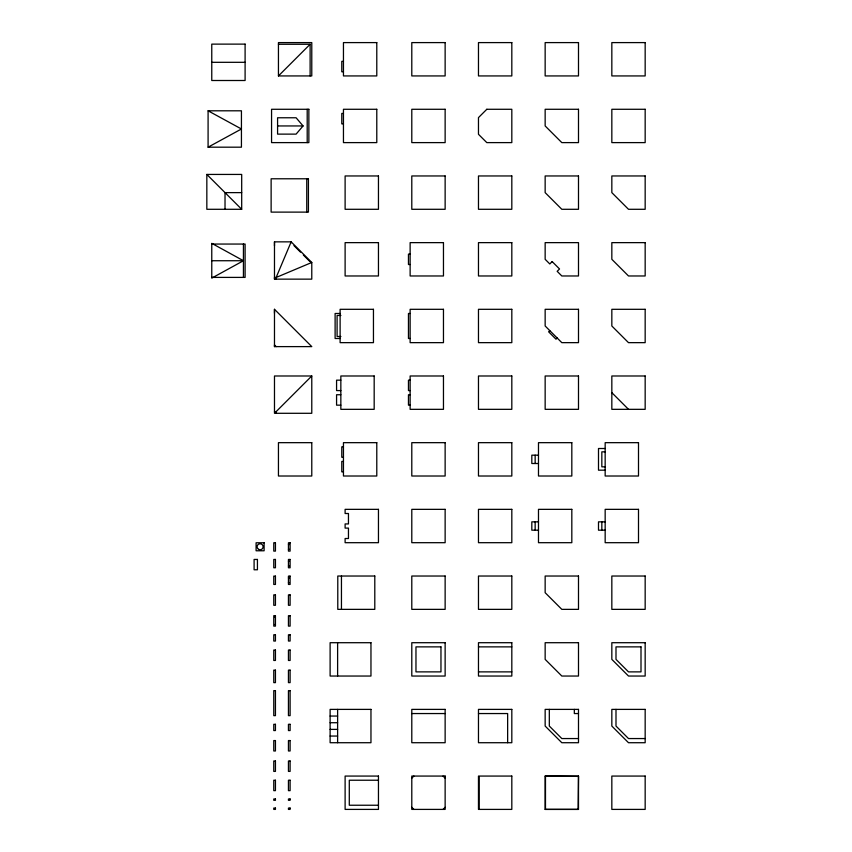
<?xml version="1.0" encoding="UTF-8"?>
<svg xmlns="http://www.w3.org/2000/svg" width="852" height="852" viewBox="0 0 852 852"><rect width="100%" height="100%" fill="white"/><g stroke="black" fill="none" stroke-linecap="round" stroke-linejoin="round"><path stroke-width="1.28" d="M274.482 346.615L274.482 309.308L311.779 346.615L274.482 346.615L274.482 344.943L276.144 346.615M274.482 279.147L274.482 241.851L291.15 241.851L311.779 262.48L311.779 279.147L274.482 279.147L274.482 277.475L276.144 277.475L311.779 262.48L310.842 262.48M303.067 125.947L296.102 134.126L277.582 134.126L277.582 117.768L296.102 117.768L303.067 125.947L277.582 125.947M278.444 75.934L278.444 42.6L311.779 42.6L311.779 75.934L278.444 75.934L310.117 44.272L278.444 44.272M276.144 413.295L276.144 411.623L311.779 375.988L274.482 375.988L274.482 413.295L311.779 413.295L311.779 375.988M549.806 330.629L548.624 331.811L555.994 339.181L557.176 337.999M411.793 778.142L413.88 776.066M443.051 809.4L445.138 807.313M545.152 809.4L578.497 809.4L578.497 776.066L545.152 776.066L545.152 809.4L578.497 809.4M578.157 809.07L578.497 776.066M243.438 260.733L211.765 278.114L211.765 243.352L243.438 260.733L211.765 260.733M208.09 147.183L241.435 128.993L208.09 110.803L208.09 147.183L241.435 147.183L241.435 110.803L208.09 110.803M343.452 61.355L341.78 61.355L341.78 71.77L343.452 71.77M211.765 62.313L245.099 62.313M343.452 113.444L341.78 113.444L341.78 123.859L343.452 123.859M206.834 174.436L241.691 174.436L241.691 209.294L206.834 209.294L206.834 174.436L241.691 209.294M241.691 192.627L225.024 192.627L225.024 209.294M211.765 244.055L245.099 244.055L245.099 277.401L211.765 277.401M410.132 254.098L408.459 254.098L408.459 264.514L410.132 264.514M340.118 313.483L335.113 313.483L335.113 338.489L340.118 338.489M410.132 313.483L408.459 313.483L408.459 338.489L410.132 338.489M340.906 315.453L337.094 315.453L337.094 336.508L340.906 336.508M340.843 380.162L336.572 380.162L336.572 390.578L340.843 390.578M410.132 380.162L408.459 380.162L408.459 390.578L410.132 390.578M340.843 394.742L336.572 394.742L336.572 405.158L340.843 405.158M410.132 394.742L408.459 394.742L408.459 405.158L410.132 405.158M274.482 411.623L276.144 411.623M343.452 446.842L341.78 446.842L341.78 457.258L343.452 457.258M605.165 448.503L598.498 448.503L598.498 470.176L605.165 470.176M605.165 451.837L601.832 451.837L601.832 466.843L605.165 466.843M538.485 455.17L531.818 455.17L531.818 463.509L538.485 463.509M343.452 461.422L341.78 461.422L341.78 471.838L343.452 471.838M538.485 521.85L531.818 521.85L531.818 530.189L538.485 530.189M605.165 521.85L598.498 521.85L598.498 530.189L605.165 530.189M288.445 544.577L289.275 544.577M288.445 549.295L289.275 549.295M288.445 561.244L289.275 561.244M288.445 565.962L289.275 565.962M288.445 577.922L289.275 577.922M288.445 582.64L289.275 582.64M274.61 617.295L275.441 617.295M274.61 624.527L275.441 624.527M478.473 646.87L511.818 646.87M478.473 671.877L511.818 671.877M411.793 713.55L445.138 713.55M478.473 713.55L507.643 713.55L507.643 742.72M578.497 713.55L574.323 713.55L574.323 709.386M330.118 716.053L337.616 716.053M330.118 722.72L337.616 722.72M330.118 729.387L337.616 729.387M330.118 736.053L337.616 736.053M578.497 738.556L561.819 738.556L549.316 726.053L549.316 709.386M645.166 738.556L628.499 738.556L615.996 726.053L615.996 709.386M545.152 776.066L578.157 776.396M378.458 780.23L349.288 780.23L349.288 805.236L378.458 805.236M611.832 392.665L628.499 409.333M293.961 245.6L300.522 252.16M303.333 254.972L309.904 261.543M443.051 776.066L445.138 778.142M411.793 807.313L413.88 809.4M601.832 521.85L601.832 530.189M545.482 776.396L545.482 809.07M535.152 455.17L535.152 463.509M535.152 521.85L535.152 530.189M479.143 776.726L479.143 808.729M341.45 576.027L341.45 609.361M337.616 642.706L337.616 676.041M337.616 709.386L337.616 742.72M310.117 44.272L310.117 75.934M307.199 109.28L307.199 142.614M306.752 178.782L306.752 212.116M291.15 242.788L291.15 241.851L276.144 277.475L276.144 279.147M274.482 241.851L274.482 245.802M274.482 309.308L274.482 313.27M243.438 244.055L243.438 277.401M486.812 109.28L478.473 117.608L478.473 134.286L486.812 142.614L511.818 142.614L511.818 109.28L486.812 109.28M552.16 261.596L549.806 263.96L545.152 259.306L545.152 242.639L578.497 242.639L578.497 275.973L561.819 275.973L557.176 271.319L559.53 268.966L552.16 261.596M376.786 42.6L343.452 42.6L343.452 75.934L376.786 75.934L376.786 42.6M445.138 42.6L411.793 42.6L411.793 75.934L445.138 75.934L445.138 42.6M511.818 42.6L478.473 42.6L478.473 75.934L511.818 75.934L511.818 42.6M578.497 42.6L545.152 42.6L545.152 75.934L578.497 75.934L578.497 42.6M645.166 42.6L611.832 42.6L611.832 75.934L645.166 75.934L645.166 42.6M245.099 44.123L211.765 44.123L211.765 80.503L245.099 80.503L245.099 44.123M308.861 109.28L271.564 109.28L271.564 142.614L308.861 142.614L308.861 109.28M376.786 109.28L343.452 109.28L343.452 142.614L376.786 142.614L376.786 109.28M445.138 109.28L411.793 109.28L411.793 142.614L445.138 142.614L445.138 109.28M578.497 109.28L545.152 109.28L545.152 125.947L561.819 142.614L578.497 142.614L578.497 109.28M645.166 109.28L611.832 109.28L611.832 142.614L645.166 142.614L645.166 109.28M378.458 175.959L345.113 175.959L345.113 209.294L378.458 209.294L378.458 175.959M445.138 175.959L411.793 175.959L411.793 209.294L445.138 209.294L445.138 175.959M511.818 175.959L478.473 175.959L478.473 209.294L511.818 209.294L511.818 175.959M578.497 175.959L545.152 175.959L545.152 192.627L561.819 209.294L578.497 209.294L578.497 175.959M645.166 175.959L611.832 175.959L611.832 192.627L628.499 209.294L645.166 209.294L645.166 175.959M308.424 178.782L271.128 178.782L271.128 212.116L308.424 212.116L308.424 178.782M378.458 242.639L345.113 242.639L345.113 275.973L378.458 275.973L378.458 242.639M443.466 242.639L410.132 242.639L410.132 275.973L443.466 275.973L443.466 242.639M511.818 242.639L478.473 242.639L478.473 275.973L511.818 275.973L511.818 242.639M645.166 242.639L611.832 242.639L611.832 259.306L628.499 275.973L645.166 275.973L645.166 242.639M373.453 309.308L340.118 309.308L340.118 342.653L373.453 342.653L373.453 309.308M443.466 309.308L410.132 309.308L410.132 342.653L443.466 342.653L443.466 309.308M511.818 309.308L478.473 309.308L478.473 342.653L511.818 342.653L511.818 309.308M578.497 309.308L545.152 309.308L545.152 325.986L561.819 342.653L578.497 342.653L578.497 309.308M645.166 309.308L611.832 309.308L611.832 325.986L628.499 342.653L645.166 342.653L645.166 309.308M374.177 375.988L340.843 375.988L340.843 409.333L374.177 409.333L374.177 375.988M443.466 375.988L410.132 375.988L410.132 409.333L443.466 409.333L443.466 375.988M511.818 375.988L478.473 375.988L478.473 409.333L511.818 409.333L511.818 375.988M578.497 375.988L545.152 375.988L545.152 409.333L578.497 409.333L578.497 375.988M645.166 375.988L611.832 375.988L611.832 409.333L645.166 409.333L645.166 375.988M311.779 442.667L278.444 442.667L278.444 476.012L311.779 476.012L311.779 442.667M376.786 442.667L343.452 442.667L343.452 476.012L376.786 476.012L376.786 442.667M445.138 442.667L411.793 442.667L411.793 476.012L445.138 476.012L445.138 442.667M511.818 442.667L478.473 442.667L478.473 476.012L511.818 476.012L511.818 442.667M571.82 442.667L538.485 442.667L538.485 476.012L571.82 476.012L571.82 442.667M638.499 442.667L605.165 442.667L605.165 476.012L638.499 476.012L638.499 442.667M378.458 509.347L345.113 509.347L345.113 513.511L348.457 513.511L348.457 523.937L345.113 523.937L345.113 528.102L348.457 528.102L348.457 538.517L345.113 538.517L345.113 542.692L378.458 542.692L378.458 509.347M445.138 509.347L411.793 509.347L411.793 542.692L445.138 542.692L445.138 509.347M511.818 509.347L478.473 509.347L478.473 542.692L511.818 542.692L511.818 509.347M571.82 509.347L538.485 509.347L538.485 542.692L571.82 542.692L571.82 509.347M638.499 509.347L605.165 509.347L605.165 542.692L638.499 542.692L638.499 509.347M264.109 542.767L256.101 542.767L256.101 550.775L264.109 550.775L264.109 542.767M275.441 542.767L273.769 542.767L273.769 551.106L275.441 551.106L275.441 542.767M290.106 542.767L288.445 542.767L288.445 551.106L290.106 551.106L290.106 542.767M257.432 559.444L254.098 559.444L254.098 569.775L257.432 569.775L257.432 559.444M275.441 559.444L273.769 559.444L273.769 567.773L275.441 567.773L275.441 559.444M290.106 559.444L288.445 559.444L288.445 567.773L290.106 567.773L290.106 559.444M374.795 576.027L337.786 576.027L337.786 609.361L374.795 609.361L374.795 576.027M445.138 576.027L411.793 576.027L411.793 609.361L445.138 609.361L445.138 576.027M511.818 576.027L478.473 576.027L478.473 609.361L511.818 609.361L511.818 576.027M578.497 576.027L545.152 576.027L545.152 592.694L561.819 609.361L578.497 609.361L578.497 576.027M645.166 576.027L611.832 576.027L611.832 609.361L645.166 609.361L645.166 576.027M275.441 576.112L273.769 576.112L273.769 584.44L275.441 584.44L275.441 576.112M290.106 576.112L288.445 576.112L288.445 584.44L290.106 584.44L290.106 576.112M275.441 594.866L273.769 594.866L273.769 605.282L275.441 605.282L275.441 594.866M290.106 594.866L288.445 594.866L288.445 605.282L290.106 605.282L290.106 594.866M275.441 615.698L273.769 615.698L273.769 626.113L275.441 626.113L275.441 615.698M290.106 615.698L288.445 615.698L288.445 626.113L290.106 626.113L290.106 615.698M275.441 634.783L273.769 634.783L273.769 641.034L275.441 641.034L275.441 634.783M290.106 634.783L288.445 634.783L288.445 641.034L290.106 641.034L290.106 634.783M370.961 642.706L330.118 642.706L330.118 676.041L370.961 676.041L370.961 642.706M445.138 642.706L411.793 642.706L411.793 676.041L445.138 676.041L445.138 642.706M511.818 642.706L478.473 642.706L478.473 676.041L511.818 676.041L511.818 642.706M578.497 642.706L545.152 642.706L545.152 659.373L561.819 676.041L578.497 676.041L578.497 642.706M645.166 642.706L611.832 642.706L611.832 659.373L628.499 676.041L645.166 676.041L645.166 642.706M440.963 646.87L415.968 646.87L415.968 671.877L440.963 671.877L440.963 646.87M641.002 646.87L615.996 646.87L615.996 659.373L628.499 671.877L641.002 671.877L641.002 646.87M275.441 650.044L273.769 650.044L273.769 660.46L275.441 660.46L275.441 650.044M290.106 650.044L288.445 650.044L288.445 660.46L290.106 660.46L290.106 650.044M275.441 670.13L273.769 670.13L273.769 682.633L275.441 682.633L275.441 670.13M290.106 670.13L288.445 670.13L288.445 682.633L290.106 682.633L290.106 670.13M275.441 690.631L273.769 690.631L273.769 715.637L275.441 715.637L275.441 690.631M290.106 690.631L288.445 690.631L288.445 715.637L290.106 715.637L290.106 690.631M370.961 709.386L330.118 709.386L330.118 742.72L370.961 742.72L370.961 709.386M445.138 709.386L411.793 709.386L411.793 742.72L445.138 742.72L445.138 709.386M511.818 709.386L478.473 709.386L478.473 742.72L511.818 742.72L511.818 709.386M578.497 709.386L545.152 709.386L545.152 726.053L561.819 742.72L578.497 742.72L578.497 709.386M645.166 709.386L611.832 709.386L611.832 726.053L628.499 742.72L645.166 742.72L645.166 709.386M275.441 724.307L273.769 724.307L273.769 730.558L275.441 730.558L275.441 724.307M290.106 724.307L288.445 724.307L288.445 730.558L290.106 730.558L290.106 724.307M275.441 740.558L273.769 740.558L273.769 750.974L275.441 750.974L275.441 740.558M290.106 740.558L288.445 740.558L288.445 750.974L290.106 750.974L290.106 740.558M275.441 760.974L273.769 760.974L273.769 771.39L275.441 771.39L275.441 760.974M290.106 760.974L288.445 760.974L288.445 771.39L290.106 771.39L290.106 760.974M378.458 776.066L345.113 776.066L345.113 809.4L378.458 809.4L378.458 776.066M445.138 776.066L411.793 776.066L411.793 809.4L445.138 809.4L445.138 776.066M511.818 776.066L478.473 776.066L478.473 809.4L511.818 809.4L511.818 776.066M645.166 776.066L611.832 776.066L611.832 809.4L645.166 809.4L645.166 776.066M275.441 780.23L273.769 780.23L273.769 790.645L275.441 790.645L275.441 780.23M290.106 780.23L288.445 780.23L288.445 790.645L290.106 790.645L290.106 780.23M275.441 798.984L273.769 798.984L273.769 800.305L275.441 800.305L275.441 798.984M290.106 798.984L288.445 798.984L288.445 800.305L290.106 800.305L290.106 798.984M275.441 808.069L273.769 808.069L273.769 809.4L275.441 809.4L275.441 808.069M290.106 808.069L288.445 808.069L288.445 809.4L290.106 809.4L290.106 808.069M258.603 549.37A3.003 3.003 0 0 0 263.108 546.771A3.003 3.003 0 0 0 258.603 544.172A3.003 3.003 0 0 0 258.603 549.37"/></g></svg>
